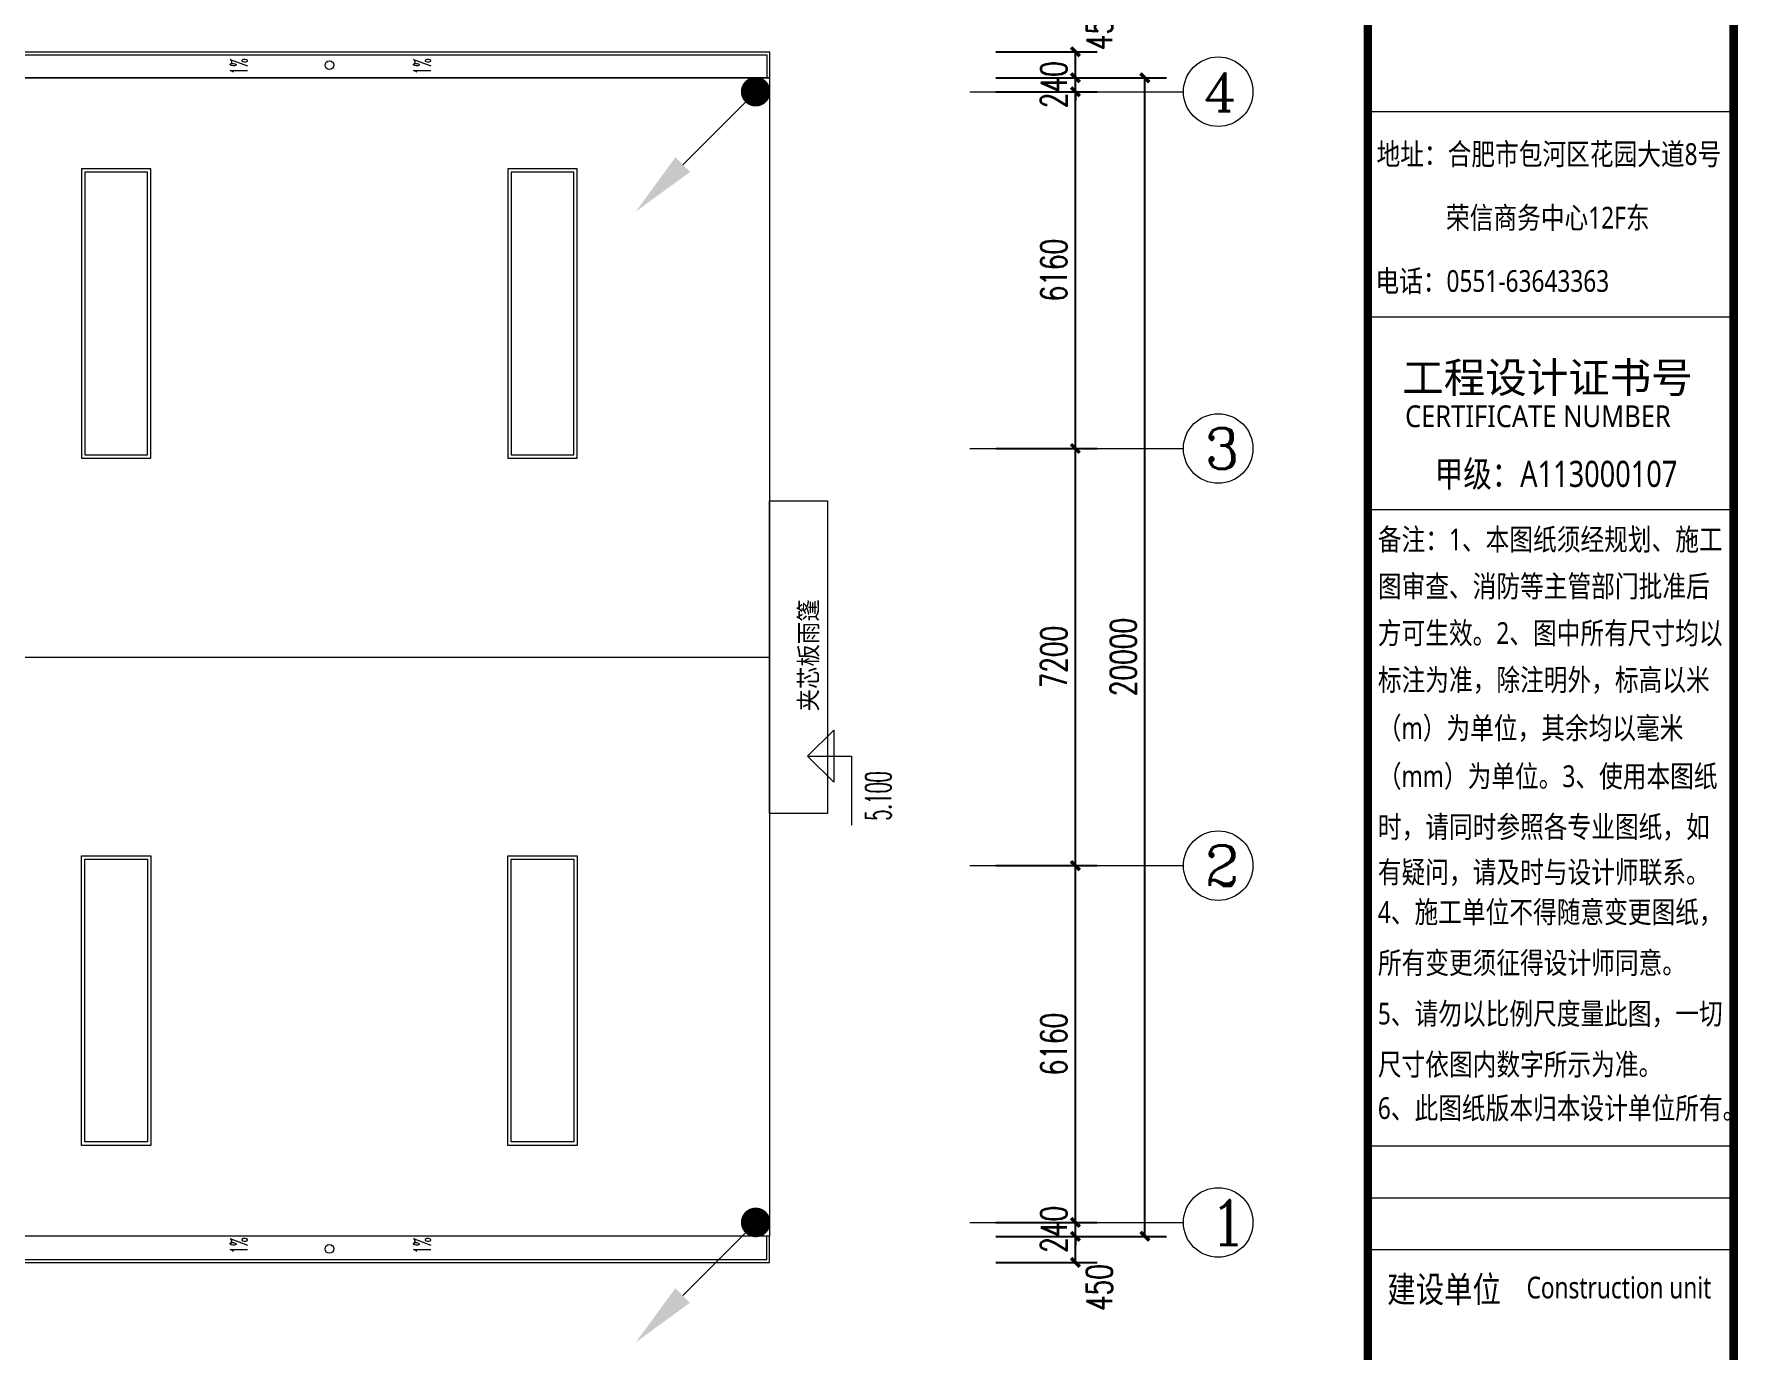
# Model space of a CAD drawing. Header units: inches. Extents: x -3272461 to -2504170, y 403793 to 1071042.
# Drawn here: x -2971542 to -2942127, y 520362 to 543095 of the extents above; entities that cross this region are included whole.
import ezdxf
from ezdxf.enums import TextEntityAlignment as Align

# ---------------------------------------------------------------- set-up
doc = ezdxf.new("R2010")
doc.units = ezdxf.units.IN
doc.header["$LTSCALE"] = 1000
doc.header["$MEASUREMENT"] = 0
doc.layers.get('0').update_dxf_attribs({"lineweight": 18})
for name, color, linetype, lineweight in [('0-TK', 4, 'Continuous', 18), ('AXIS', 30, 'Continuous', 18), ('jc', 8, 'Continuous', 18), ('LWIRE', 4, 'Continuous', 18), ('PUB_TITLE', 153, 'Continuous', 18)]:
    doc.layers.add(name, color=color, linetype=linetype, lineweight=lineweight)
doc.styles.add('-黑体', font='', dxfattribs={"width": 0.7})
doc.styles.add('_TCH_AXIS', font='complex.shx', dxfattribs={"bigfont": 'gbcbig.shx'})
doc.styles.add('_TCH_DIM', font='simplex.shx', dxfattribs={"width": 0.7, "bigfont": 'gbcbig.shx'})
doc.styles.add('_TCH_DIM_T3', font='simplex.shx', dxfattribs={"width": 0.705882, "bigfont": 'gbcbig.shx'})
doc.styles.add('HT', font='', dxfattribs={"width": 0.9})
doc.styles.get("Standard").update_dxf_attribs({"font": 'gbenor.shx', "bigfont": 'gbcbig.shx'})
doc.styles.get('-黑体').set_extended_font_data('微软雅黑')
doc.styles.get('HT').set_extended_font_data('黑体')
doc.dimstyles.new('_TCH_ARCH&&150', dxfattribs={"dimtxt": 446.25, "dimasz": 150, "dimexe": 375, "dimexo": 450, "dimgap": 150, "dimtad": 1, "dimdec": 0, "dimzin": 0, "dimdsep": 46, "dimtxsty": '_TCH_DIM_T3', "dimblk": 'ARCHTICK', "dimcen": 0.09, "dimdle": 300, "dimclrt": 7, "dimazin": 2, "dimtfac": 1, "dimtdec": 0, "dimtix": 1, "dimtmove": 2, "dimatfit": 3, "dimfxl": 1, "dimtolj": 1, "dimarcsym": 0})

# ---------------------------------------------------------------- blocks, each defined once
blk = doc.blocks.new('_ArchTick_0')
at = {"color": 0, "linetype": 'ByBlock'}
blk.add_lwpolyline([(-0.5, -0.5, 0.4, 0.4, 0), (0.5, 0.5, 0.4, 0.4, 0)], format="xyseb", dxfattribs=at)
blk = doc.blocks.new('*X158')
at = {"layer": 'AXIS', "color": 0, "lineweight": -2}
for p, q in [((-2954940, 542340), (-2951990, 542340)), ((-2952365, 522340), (-2952365, 542340)), ((-2954940, 522340), (-2951990, 522340))]:
    blk.add_line(p, q, dxfattribs=at)
at = {"layer": 'AXIS', "color": 0, "lineweight": -2, "xscale": 150, "yscale": 150, "zscale": 150}
for p, rotation in [((-2952365, 542340), 90), ((-2952365, 522340), 270)]:
    blk.add_blockref('_ArchTick_0', p, dxfattribs=dict(at, rotation=rotation))
at = {"layer": 'AXIS', "color": 7, "insert": (-2952738, 532340), "char_height": 446.2, "width": 2115, "attachment_point": 5, "rotation": 90, "style": '_TCH_DIM_T3'}
blk.add_mtext('20000', dxfattribs=at)
blk = doc.blocks.new('_ARCHTICK')
at = {"color": 0, "linetype": 'ByBlock', "const_width": 0.4}
blk.add_lwpolyline([(-0.5, -0.5), (0.5, 0.5)], dxfattribs=at)
blk = doc.blocks.new('*X159')
at = {"layer": 'AXIS', "color": 0, "lineweight": -2}
for p, q in [((-2954940, 522340), (-2953190, 522340)), ((-2953565, 521890), (-2953565, 522340)), ((-2954940, 521890), (-2953190, 521890))]:
    blk.add_line(p, q, dxfattribs=at)
at = {"layer": 'AXIS', "color": 0, "lineweight": -2, "xscale": 150, "yscale": 150, "zscale": 150}
for p, rotation in [((-2953565, 522340), 90), ((-2953565, 521890), 270)]:
    blk.add_blockref('_ArchTick_0', p, dxfattribs=dict(at, rotation=rotation))
at = {"layer": 'AXIS', "color": 7, "insert": (-2953152, 521456), "char_height": 446.2, "width": 1170, "attachment_point": 5, "rotation": 90, "style": '_TCH_DIM_T3'}
blk.add_mtext('450', dxfattribs=at)
blk = doc.blocks.new('*X160')
at = {"layer": 'AXIS', "color": 0, "lineweight": -2}
for p, q in [((-2953565, 522580), (-2953565, 522730)), ((-2954940, 522580), (-2953190, 522580)), ((-2953565, 522340), (-2953565, 522580)), ((-2954940, 522340), (-2953190, 522340)), ((-2953565, 522340), (-2953565, 522190))]:
    blk.add_line(p, q, dxfattribs=at)
at = {"layer": 'AXIS', "color": 0, "lineweight": -2, "xscale": 150, "yscale": 150, "zscale": 150}
for p, rotation in [((-2953565, 522580), 270), ((-2953565, 522340), 90)]:
    blk.add_blockref('_ArchTick_0', p, dxfattribs=dict(at, rotation=rotation))
at = {"layer": 'AXIS', "color": 7, "insert": (-2953938, 522460), "char_height": 446.2, "width": 1215, "attachment_point": 5, "rotation": 90, "style": '_TCH_DIM_T3'}
blk.add_mtext('240', dxfattribs=at)
blk = doc.blocks.new('*X161')
at = {"layer": 'AXIS', "color": 0, "lineweight": -2}
for p, q in [((-2954940, 528740), (-2953190, 528740)), ((-2953565, 522580), (-2953565, 528740)), ((-2954940, 522580), (-2953190, 522580))]:
    blk.add_line(p, q, dxfattribs=at)
at = {"layer": 'AXIS', "color": 0, "lineweight": -2, "xscale": 150, "yscale": 150, "zscale": 150}
for p, rotation in [((-2953565, 528740), 90), ((-2953565, 522580), 270)]:
    blk.add_blockref('_ArchTick_0', p, dxfattribs=dict(at, rotation=rotation))
at = {"layer": 'AXIS', "color": 7, "insert": (-2953938, 525660), "char_height": 446.2, "width": 1530, "attachment_point": 5, "rotation": 90, "style": '_TCH_DIM_T3'}
blk.add_mtext('6160', dxfattribs=at)
blk = doc.blocks.new('*X162')
at = {"layer": 'AXIS', "color": 0, "lineweight": -2}
for p, q in [((-2954940, 535940), (-2953190, 535940)), ((-2953565, 528740), (-2953565, 535940)), ((-2954940, 528740), (-2953190, 528740))]:
    blk.add_line(p, q, dxfattribs=at)
at = {"layer": 'AXIS', "color": 0, "lineweight": -2, "xscale": 150, "yscale": 150, "zscale": 150}
for p, rotation in [((-2953565, 535940), 90), ((-2953565, 528740), 270)]:
    blk.add_blockref('_ArchTick_0', p, dxfattribs=dict(at, rotation=rotation))
at = {"layer": 'AXIS', "color": 7, "insert": (-2953938, 532340), "char_height": 446.2, "width": 1665, "attachment_point": 5, "rotation": 90, "style": '_TCH_DIM_T3'}
blk.add_mtext('7200', dxfattribs=at)
blk = doc.blocks.new('*X163')
at = {"layer": 'AXIS', "color": 0, "lineweight": -2}
for p, q in [((-2954940, 542100), (-2953190, 542100)), ((-2953565, 535940), (-2953565, 542100)), ((-2954940, 535940), (-2953190, 535940))]:
    blk.add_line(p, q, dxfattribs=at)
at = {"layer": 'AXIS', "color": 0, "lineweight": -2, "xscale": 150, "yscale": 150, "zscale": 150}
for p, rotation in [((-2953565, 542100), 90), ((-2953565, 535940), 270)]:
    blk.add_blockref('_ArchTick_0', p, dxfattribs=dict(at, rotation=rotation))
at = {"layer": 'AXIS', "color": 7, "insert": (-2953938, 539020), "char_height": 446.2, "width": 1530, "attachment_point": 5, "rotation": 90, "style": '_TCH_DIM_T3'}
blk.add_mtext('6160', dxfattribs=at)
blk = doc.blocks.new('*X164')
at = {"layer": 'AXIS', "color": 0, "lineweight": -2}
for p, q in [((-2953565, 542340), (-2953565, 542490)), ((-2954940, 542340), (-2953190, 542340)), ((-2953565, 542100), (-2953565, 542340)), ((-2954940, 542100), (-2953190, 542100)), ((-2953565, 542100), (-2953565, 541950))]:
    blk.add_line(p, q, dxfattribs=at)
at = {"layer": 'AXIS', "color": 0, "lineweight": -2, "xscale": 150, "yscale": 150, "zscale": 150}
for p, rotation in [((-2953565, 542340), 270), ((-2953565, 542100), 90)]:
    blk.add_blockref('_ArchTick_0', p, dxfattribs=dict(at, rotation=rotation))
at = {"layer": 'AXIS', "color": 7, "insert": (-2953938, 542220), "char_height": 446.2, "width": 1215, "attachment_point": 5, "rotation": 90, "style": '_TCH_DIM_T3'}
blk.add_mtext('240', dxfattribs=at)
blk = doc.blocks.new('*X165')
at = {"layer": 'AXIS', "color": 0, "lineweight": -2}
for p, q in [((-2954940, 542790), (-2953190, 542790)), ((-2953565, 542340), (-2953565, 542790)), ((-2954940, 542340), (-2953190, 542340))]:
    blk.add_line(p, q, dxfattribs=at)
at = {"layer": 'AXIS', "color": 0, "lineweight": -2, "xscale": 150, "yscale": 150, "zscale": 150}
for p, rotation in [((-2953565, 542790), 90), ((-2953565, 542340), 270)]:
    blk.add_blockref('_ArchTick_0', p, dxfattribs=dict(at, rotation=rotation))
at = {"layer": 'AXIS', "color": 7, "insert": (-2953152, 543223), "char_height": 446.2, "width": 1170, "attachment_point": 5, "rotation": 90, "style": '_TCH_DIM_T3'}
blk.add_mtext('450', dxfattribs=at)
blk = doc.blocks.new('$TelecSys$00000080')
blk.add_hatch(color=256).paths.add_polyline_path([(-0.63, -0.77), (-0.77, -0.63), (-1.15, -1.15)], flags=0)
for p, q in [((-0.7, -0.7), (0, 0)), ((0.104, 0.104), (0.104, 0.104)), ((-0.104, -0.104), (-0.104, -0.104))]:
    blk.add_line(p, q)
blk.add_lwpolyline([(0.071, 0, 0.142, 0.142, 1), (-0.071, 0, 0.142, 0.142, 1)], format="xyseb", close=True)
at = {"width": 0.8, "flags": 1}
blk.add_attdef('A', (0, 0), '', height=0.00002, rotation=180, dxfattribs=at)

msp = doc.modelspace()

# ---------------------------------------------------------------- linework, layer by layer
at = {"layer": '0-TK'}
for p, q in [((-2948516.4, 541757), (-2942202.2, 541757)), ((-2948516.4, 538211.8), (-2942202.2, 538211.8)), ((-2948516.4, 538211.8), (-2942202.2, 538211.8)), ((-2948516.4, 534885.3), (-2942202.2, 534885.3)), ((-2948516.4, 523901.6), (-2942202.2, 523901.6)), ((-2948516.4, 523007.5), (-2942202.2, 523007.5)), ((-2948516.4, 522113.4), (-2942202.2, 522113.4))]:
    msp.add_line(p, q, dxfattribs=at)
msp.add_lwpolyline([(-2948516.4, 493630.6, 144, 144, 0), (-2948516.4, 553630.6, 144, 144, 0)], format="xyseb", dxfattribs=at)
at = {"layer": 'AXIS'}
for p, q in [((-2955389.6, 542099.6), (-2951699.2, 542099.6)), ((-2955389.6, 535939.6), (-2951699.2, 535939.6)), ((-2955389.6, 528739.6), (-2951699.2, 528739.6)), ((-2955389.6, 522579.6), (-2951699.2, 522579.6))]:
    msp.add_line(p, q, dxfattribs=at)
for centre in [(-2951099.2, 542099.6), (-2951099.2, 535939.6), (-2951099.2, 528739.6), (-2951099.2, 522579.6)]:
    msp.add_circle(centre, 600, dxfattribs=at)
at = {"layer": 'jc'}
for p, q in [((-3010843.6, 532340.2), (-2958843, 532340.2)), ((-2958187.8, 530630.7), (-2957737.8, 531080.7)), ((-2957737.8, 531080.7), (-2957737.8, 530180.7)), ((-2958187.8, 530630.7), (-2957737.8, 530180.7)), ((-2958187.8, 530630.7), (-2957427.4, 530630.7)), ((-2957427.4, 530630.7), (-2957427.4, 529435.2))]:
    msp.add_line(p, q, dxfattribs=at)
for points in [[(-3010843.6, 542339), (-3010843.6, 542789), (-2958843.6, 542789), (-2958843.6, 542339)], [(-3010793.6, 542339), (-3010793.6, 542739), (-2958893.6, 542739), (-2958893.6, 542339)], [(-2958843.6, 542340.2), (-2958843.6, 522340.2), (-3010843.6, 522340.2), (-3010843.6, 542340.2)], [(-2970723.6, 540771.1), (-2970723.6, 535771.1), (-2969523.6, 535771.1), (-2969523.6, 540771.1)], [(-2970663.6, 540711.1), (-2970663.6, 535831.1), (-2969583.6, 535831.1), (-2969583.6, 540711.1)], [(-2963363.6, 540771.1), (-2963363.6, 535771.1), (-2962163.6, 535771.1), (-2962163.6, 540771.1)], [(-2963303.6, 540711.1), (-2963303.6, 535831.1), (-2962223.6, 535831.1), (-2962223.6, 540711.1)], [(-2958843, 535039.6), (-2957843, 535039.6), (-2957843, 529639.6), (-2958843, 529639.6)], [(-2970723.6, 523909.4), (-2970723.6, 528909.4), (-2969523.6, 528909.4), (-2969523.6, 523909.4)], [(-2963363.6, 523909.4), (-2963363.6, 528909.4), (-2962163.6, 528909.4), (-2962163.6, 523909.4)], [(-2970663.6, 523969.4), (-2970663.6, 528849.4), (-2969583.6, 528849.4), (-2969583.6, 523969.4)], [(-2963303.6, 523969.4), (-2963303.6, 528849.4), (-2962223.6, 528849.4), (-2962223.6, 523969.4)], [(-3010843.6, 522340.2), (-3010843.6, 521890.2), (-2958843.6, 521890.2), (-2958843.6, 522340.2)], [(-3010793.6, 522340.2), (-3010793.6, 521940.2), (-2958893.6, 521940.2), (-2958893.6, 522340.2)]]:
    msp.add_lwpolyline(points, close=True, dxfattribs=at)
for points in [[(-2967752.6, 542518, 0, 0, 0), (-2966991.2, 542518, 80, 0, 0), (-2966691.2, 542518, 0, 0, 0)], [(-2965045.5, 542518, 0, 0, 0), (-2965806.8, 542518, 80, 0, 0), (-2966106.8, 542518, 0, 0, 0)], [(-2967752.6, 522161.2, 0, 0, 0), (-2966991.2, 522161.2, 80, 0, 0), (-2966691.2, 522161.2, 0, 0, 0)], [(-2965045.5, 522161.2, 0, 0, 0), (-2965806.8, 522161.2, 80, 0, 0), (-2966106.8, 522161.2, 0, 0, 0)]]:
    msp.add_lwpolyline(points, format="xyseb", dxfattribs=at)
for centre in [(-2966443.6, 542557.1), (-2966443.6, 522122.1)]:
    msp.add_circle(centre, 75, dxfattribs=at)
at = {"layer": 'PUB_TITLE'}
msp.add_lwpolyline([(-2942202.2, 493630.6, 150, 150, 0), (-2942202.2, 553630.6, 150, 150, 0), (-3026052.2, 553630.6, 150, 150, 0), (-3026052.2, 493630.6, 150, 150, 0)], format="xyseb", close=True, dxfattribs=at)

# ---------------------------------------------------------------- block references
at = {"layer": 'LWIRE', "xscale": 1799.999999999999, "yscale": 1799.999999999999, "zscale": 1799.999999999999}
for p in [(-2959084.3, 542100.2), (-2959084.3, 522580.2)]:
    msp.add_blockref('$TelecSys$00000080', p, dxfattribs=at)

# ---------------------------------------------------------------- texts
at = {"style": '-黑体', "width": 0.8}
for s, height, p in [('地址：合肥市包河区花园大道8号', 375, (-2948366, 540835)), ('荣信商务中心12F东', 375, (-2947167.1, 539737.8)), ('电话：0551-63643363', 375, (-2948385.7, 538644.6)), ('甲级：A113000107', 450, (-2947359.2, 535277.5))]:
    msp.add_text(s, height=height, dxfattribs=at).set_placement(p)
at = {"style": '-黑体'}
msp.add_text('工程设计证书号', height=525, dxfattribs=at).set_placement((-2947921.5, 536902.8))
at = {"style": '-黑体', "width": 0.8}
for s, height, p in [('备注：1、本图纸须经规划、施工', 375, (-2948343.2, 534370.8)), ('图审查、消防等主管部门批准后', 375, (-2948343.2, 533562.8)), ('方可生效。2、图中所有尺寸均以', 375, (-2948343.2, 532754.7)), ('标注为准，除注明外，标高以米', 375, (-2948343.2, 531946.7)), ('（m）为单位，其余均以毫米', 375, (-2948343.2, 531115)), ('（mm）为单位。3、使用本图纸', 375, (-2948343.2, 530283.2)), ('时，请同时参照各专业图纸，如', 375, (-2948343.2, 529409.8)), ('有疑问，请及时与设计师联系。', 375, (-2948343.2, 528627.3)), ('4、施工单位不得随意变更图纸，', 375, (-2948343.2, 527939.1)), ('所有变更须征得设计师同意。', 375, (-2948343.2, 527061.9)), ('5、请勿以比例尺度量此图，一切', 375, (-2948343.2, 526184.8)), ('尺寸依图内数字所示为准。', 375, (-2948343.2, 525307.6)), ('6、此图纸版本归本设计单位所有。', 375, (-2948343.2, 524553.1)), ('建设单位', 450, (-2948182, 521424.9))]:
    msp.add_text(s, height=height, dxfattribs=at).set_placement(p, align=Align.MIDDLE_LEFT)
at = {"char_height": 375, "style": '-黑体'}
for s, insert, width, attachment_point in [('{\\W0.9;CERTIFICATE NUMBER}', (-2947872.9, 536304.2), 7140.971, 7), ('{\\W0.8;Construction unit  }', (-2945776.1, 521453.2), 4915.503, 4)]:
    msp.add_mtext(s, dxfattribs=dict(at, insert=insert, width=width, attachment_point=attachment_point))
at = {"layer": 'AXIS', "color": 7, "style": '_TCH_AXIS'}
for s, height, p in [('4', 668.2, (-2951353.7, 541765.5)), ('3', 698.9, (-2951332.1, 535590.1)), ('2', 698.9, (-2951332.1, 528390.1)), ('1', 772.1, (-2951264.6, 522193.6))]:
    msp.add_text(s, height=height, dxfattribs=at).set_placement(p)
at = {"layer": 'jc'}
for s, height, style, width, p in [('夹芯板雨篷', 315.44, 'HT', 0.9, (-2958017.2, 531401.8)), ('5.100', 446.25, '_TCH_DIM', 0.494118, (-2956744.9, 529516.2))]:
    msp.add_text(s, height=height, rotation=90, dxfattribs=dict(at, style=style, width=width)).set_placement(p)
at = {"layer": 'jc', "char_height": 297.5, "width": 393.75, "attachment_point": 7, "rotation": 90, "style": '_TCH_DIM'}
for insert in [(-2967857.6, 542399), (-2964693, 542399), (-2967857.6, 522042.2), (-2964693, 522042.2)]:
    msp.add_mtext('{\\W0.494118;1% }', dxfattribs=dict(at, insert=insert))

# ---------------------------------------------------------------- dimensions: what is measured, and where the dimension line sits
at = {"layer": 'AXIS'}
for base, p1, p2, picture, middle in [((-2953564.7, 542789.6), (-2955389.6, 542339.6), (-2955389.6, 542789.6), '*X165', (-2953152.2, 543223.1)), ((-2953564.7, 522339.6), (-2955389.6, 521889.6), (-2955389.6, 522339.6), '*X159', (-2953152.2, 521456.1))]:
    dim = msp.add_linear_dim(base=base, p1=p1, p2=p2, angle=90, dimstyle='_TCH_ARCH&&150', override={"dimsah": 1, "dimtzin": 0}, dxfattribs=at)
    dim.commit()
    dim.dimension.update_dxf_attribs({"geometry": picture, "text_midpoint": middle, "dimtype": 160})
for base, p1, p2, picture, middle in [((-2953564.7, 542339.6), (-2955389.6, 542099.6), (-2955389.6, 542339.6), '*X164', (-2953937.8, 542219.6)), ((-2952364.7, 542339.6), (-2955389.6, 522339.6), (-2955389.6, 542339.6), '*X158', (-2952737.8, 532339.6)), ((-2953564.7, 542099.6), (-2955389.6, 535939.6), (-2955389.6, 542099.6), '*X163', (-2953937.8, 539019.6)), ((-2953564.7, 535939.6), (-2955389.6, 528739.6), (-2955389.6, 535939.6), '*X162', (-2953937.8, 532339.6)), ((-2953564.7, 528739.6), (-2955389.6, 522579.6), (-2955389.6, 528739.6), '*X161', (-2953937.8, 525659.6)), ((-2953564.7, 522579.6), (-2955389.6, 522339.6), (-2955389.6, 522579.6), '*X160', (-2953937.8, 522459.6))]:
    dim = msp.add_linear_dim(base=base, p1=p1, p2=p2, angle=90, dimstyle='_TCH_ARCH&&150', override={"dimsah": 1, "dimtzin": 0}, dxfattribs=at)
    dim.commit()
    dim.dimension.update_dxf_attribs({"geometry": picture, "text_midpoint": middle})

doc.saveas('drawing.dxf')
